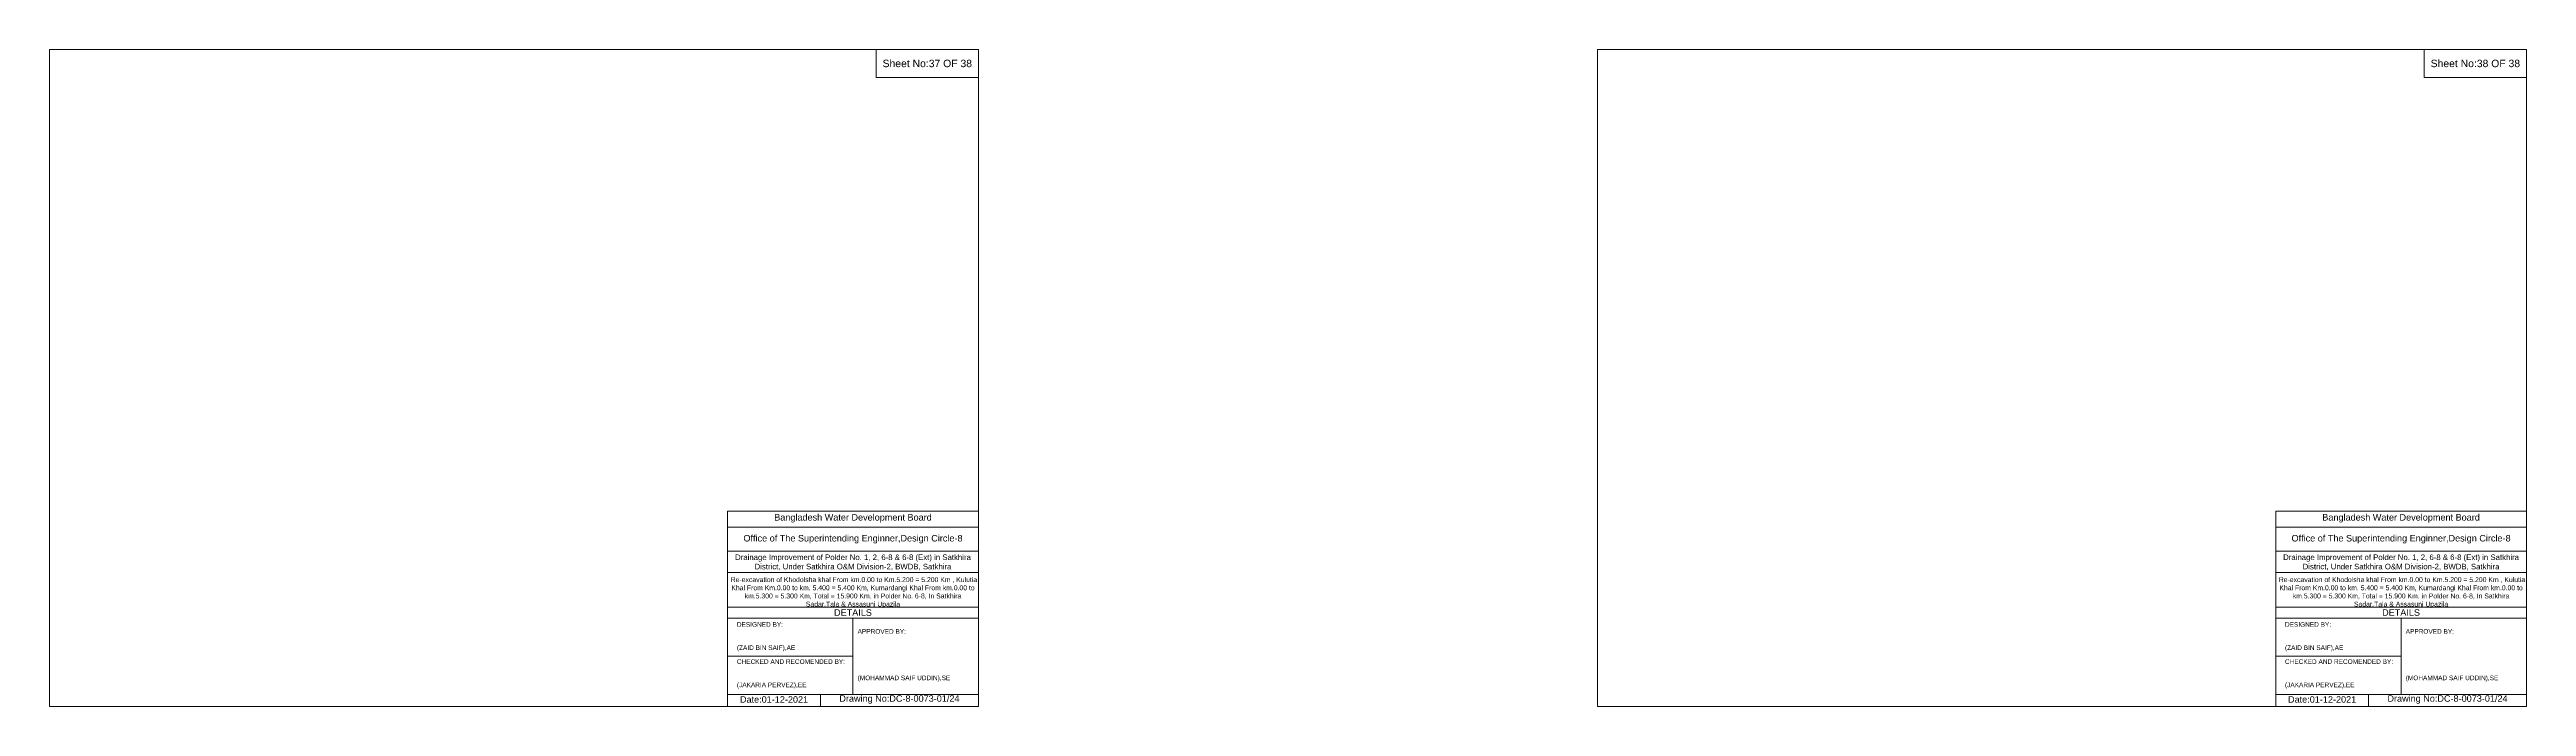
# Model space of a CAD drawing. Header units: inches. Extents: x 93000 to 476000, y -4242 to 0.
# Drawn here: x 460000 to 476000, y -4242 to 0 of the extents above; entities that cross this region are included whole.
import ezdxf

# ---------------------------------------------------------------- set-up
doc = ezdxf.new("R2010")
doc.units = ezdxf.units.IN
doc.header["$LTSCALE"] = 7
doc.header["$MEASUREMENT"] = 0
doc.layers.add('Cross section Data Border', color=7, linetype='Continuous', lineweight=9)
doc.styles.get("Standard").update_dxf_attribs({"font": 'arial.ttf'})

msp = doc.modelspace()

# ---------------------------------------------------------------- linework, layer by layer
at = {"layer": 'Cross section Data Border'}
for points in [[(460000, 0), (466000, 0), (466000, -4242), (460000, -4242)], [(465340, 0), (466000, 0), (466000, -180), (465340, -180)], [(470000, 0), (476000, 0), (476000, -4242), (470000, -4242)], [(475340, 0), (476000, 0), (476000, -180), (475340, -180)]]:
    msp.add_lwpolyline(points, close=True, dxfattribs=at)
for points in [[(464380, -4242), (464380, -2982), (466000, -2982)], [(474380, -4242), (474380, -2982), (476000, -2982)], [(464380, -3084), (466000, -3084)], [(474380, -3084), (476000, -3084)], [(464380, -3240), (466000, -3240)], [(474380, -3240), (476000, -3240)], [(464380, -3378), (466000, -3378)], [(474380, -3378), (476000, -3378)], [(464380, -3600), (466000, -3600)], [(464380, -3672), (466000, -3672)], [(465190, -3672), (465190, -4164)], [(474380, -3600), (476000, -3600)], [(474380, -3672), (476000, -3672)], [(475190, -3672), (475190, -4164)], [(464380, -3918), (465190, -3918)], [(474380, -3918), (475190, -3918)], [(464380, -4164), (466000, -4164)], [(464980, -4164), (464980, -4242)], [(474380, -4164), (476000, -4164)], [(474980, -4164), (474980, -4242)]]:
    msp.add_lwpolyline(points, dxfattribs=at)

# ---------------------------------------------------------------- texts
at = {"layer": 'Cross section Data Border', "attachment_point": 5}
for s, insert, char_height in [('Sheet No:37 OF 38', (465670, -90), 48), ('Sheet No:38 OF 38', (475670, -90), 48), ('Bangladesh Water Development Board', (465190, -3027), 42), ('Bangladesh Water Development Board', (475190, -3027), 42), ('Office of The Superintending Enginner,Design Circle-8', (465190, -3162), 42), ('Office of The Superintending Enginner,Design Circle-8', (475190, -3162), 42)]:
    msp.add_mtext(s, dxfattribs=dict(at, insert=insert, char_height=char_height))
at = {"layer": 'Cross section Data Border'}
for s, insert, char_height, width, attachment_point in [('Drainage Improvement of Polder No. 1, 2, 6-8 & 6-8 (Ext) in Satkhira District, Under Satkhira O&M Division-2, BWDB, Satkhira', (465190, -3312), 36, 1680, 5), ('Drainage Improvement of Polder No. 1, 2, 6-8 & 6-8 (Ext) in Satkhira District, Under Satkhira O&M Division-2, BWDB, Satkhira', (475190, -3312), 36, 1680, 5), (' Re-excavation of Khodolsha khal From km.0.00 to Km.5.200 = 5.200 Km , Kulutia Khal From Km.0.00 to km. 5.400 = 5.400 Km, Kumardangi Khal From km.0.00 to km.5.300 = 5.300 Km, Total = 15.900 Km. in Polder No. 6-8, In Satkhira Sadar,Tala & Assasuni Upazila', (465190, -3507), 31.614, 1620, 5), (' Re-excavation of Khodolsha khal From km.0.00 to Km.5.200 = 5.200 Km , Kulutia Khal From Km.0.00 to km. 5.400 = 5.400 Km, Kumardangi Khal From km.0.00 to km.5.300 = 5.300 Km, Total = 15.900 Km. in Polder No. 6-8, In Satkhira Sadar,Tala & Assasuni Upazila', (475190, -3507), 31.614, 1620, 5), ('DETAILS', (465190, -3636), 42, 1680, 5), ('DETAILS', (475190, -3636), 42, 1680, 5), ('DESIGNED BY:^J^J^J(ZAID BIN SAIF),AE', (464440, -3792), 30, 840, 4), ('APPROVED BY:^J^J^J^J^J^J(MOHAMMAD SAIF UDDIN),SE', (465220, -3912), 30, 840, 4), ('DESIGNED BY:^J^J^J(ZAID BIN SAIF),AE', (474440, -3792), 30, 840, 4), ('APPROVED BY:^J^J^J^J^J^J(MOHAMMAD SAIF UDDIN),SE', (475220, -3912), 30, 840, 4), ('CHECKED AND RECOMENDED BY:^J^J^J(JAKARIA PERVEZ),EE', (464440, -4032), 30, 840, 4), ('CHECKED AND RECOMENDED BY:^J^J^J(JAKARIA PERVEZ),EE', (474440, -4032), 30, 840, 4), ('Date:01-12-2021', (464680, -4197), 42, 840, 5), ('Drawing No:DC-8-0073-01/24', (465490, -4197), 42, 1320, 5), ('Date:01-12-2021', (474680, -4197), 42, 840, 5), ('Drawing No:DC-8-0073-01/24', (475490, -4197), 42, 1320, 5)]:
    msp.add_mtext(s, dxfattribs=dict(at, insert=insert, char_height=char_height, width=width, attachment_point=attachment_point))

doc.saveas('drawing.dxf')
